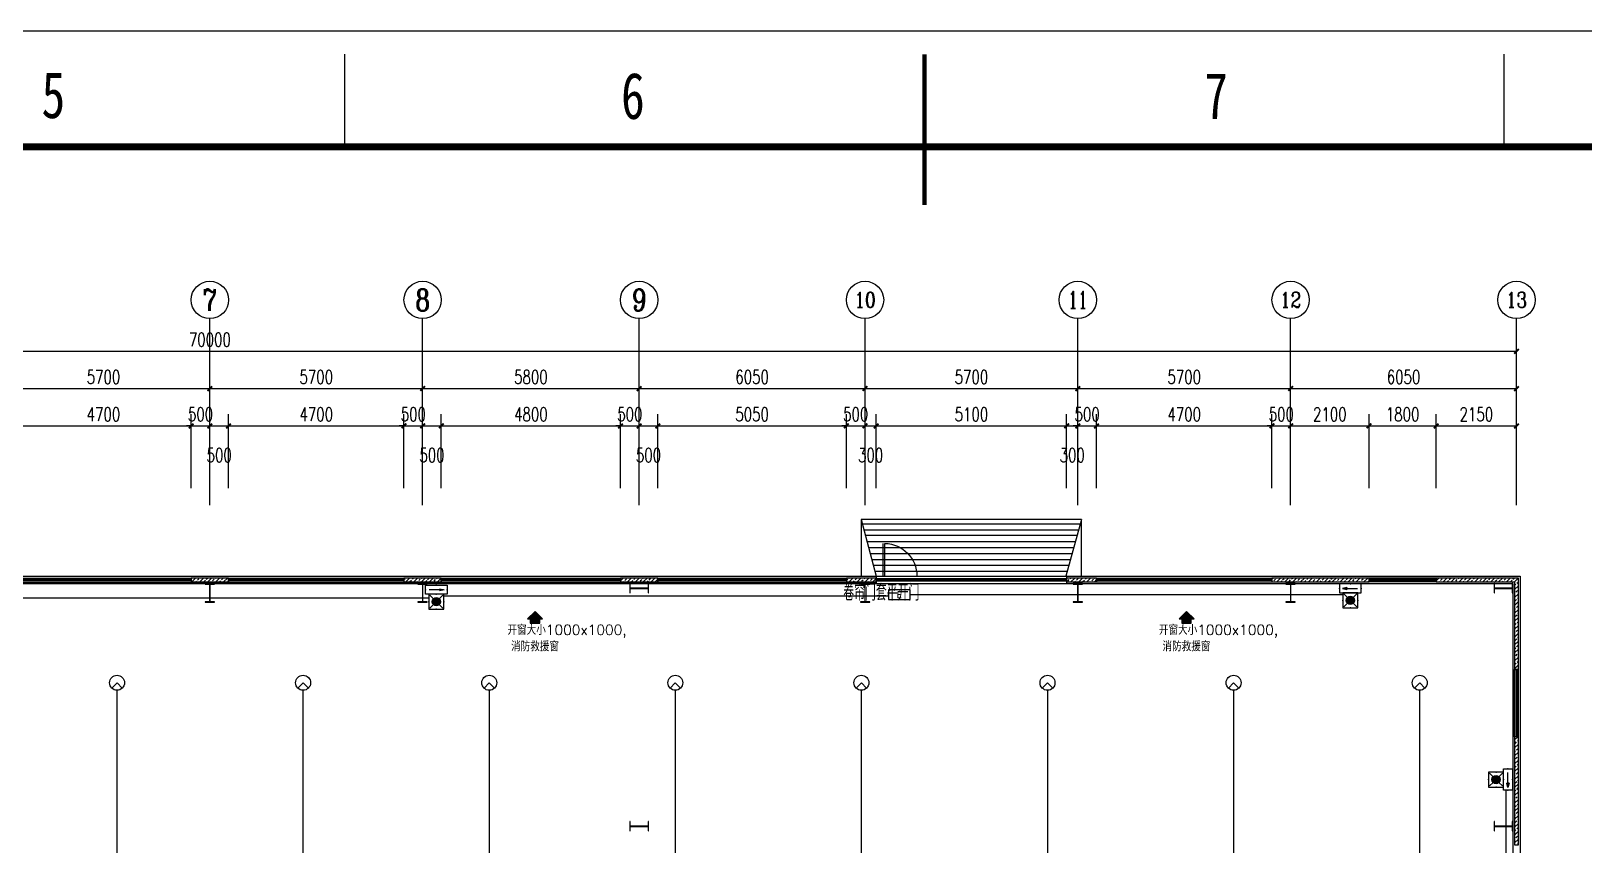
# Model space of a CAD drawing. Extents: x 7651907 to 8255021, y -2490714 to -1144618.
# Drawn here: x 7886194 to 7927790, y -1463671 to -1441869 of the extents above; entities that cross this region are included whole.
import ezdxf
from ezdxf.enums import TextEntityAlignment as Align

# ---------------------------------------------------------------- set-up
doc = ezdxf.new("R2010")
doc.units = 0
doc.header["$LTSCALE"] = 1000
doc.linetypes.add('DASH', pattern=[0.35, 0.25, -0.1])
doc.layers.get('0').update_dxf_attribs({"linetype": 'CONTINUOUS'})
doc.layers.get('Defpoints').update_dxf_attribs({"linetype": 'CONTINUOUS'})
for name, color, linetype in [('001-墙体', 30, 'CONTINUOUS'), ('AXIS', 3, 'CONTINUOUS'), ('AXIS_TEXT', 7, 'CONTINUOUS'), ('EQUIP-照明', 3, 'CONTINUOUS'), ('M_Prof', 2, 'CONTINUOUS'), ('PUB_HATCH', 8, 'CONTINUOUS'), ('PUB_TEXT', 7, 'CONTINUOUS'), ('STAIR', 2, 'CONTINUOUS'), ('WINDOW', 4, 'CONTINUOUS'), ('WIRE-应急', 5, 'DASH'), ('WIRE-照明', 1, 'CONTINUOUS'), ('墙线', 2, 'CONTINUOUS')]:
    doc.layers.add(name, color=color, linetype=linetype)
doc.styles.add('_TCH_AXIS', font='COMPLEX', dxfattribs={"bigfont": 'GBCBIG'})
doc.styles.add('_TCH_DIM_T3', font='SIMPLEX', dxfattribs={"width": 0.705882, "bigfont": 'GBCBIG'})
doc.styles.add('_TCH_LABEL', font='COMPLEX', dxfattribs={"bigfont": 'GBCBIG'})
doc.styles.add('_TEL_DIM', font='SIMPLEX', dxfattribs={"width": 0.8, "height": 3.5, "bigfont": 'HZTXT'})
doc.styles.add('COMPLEX', font='COMPLEX')
doc.styles.get("Standard").update_dxf_attribs({"font": 'txt.shx', "width": 0.7, "bigfont": 'TSSDCHN.shx'})
doc.styles.add('图框字体', font='simhei.ttf')
doc.dimstyles.new('_TCH_ARCH&&125', dxfattribs={"dimtxt": 371.875, "dimasz": 125, "dimexe": 312.5, "dimexo": 375, "dimgap": 125, "dimtad": 1, "dimdec": 0, "dimzin": 0, "dimdsep": 46, "dimtxsty": '_TCH_DIM_T3', "dimblk": 'ARCHTICK', "dimcen": 0.09, "dimclrt": 7, "dimazin": 2, "dimtfac": 1, "dimtdec": 0, "dimtix": 1, "dimtmove": 2, "dimatfit": 3, "dimfxl": 0, "dimtolj": 1, "dimtzin": 0, "dimarcsym": 0})
pattern_1 = [(45, (0, 53.85), (-106.06606, 106.06606), []), (45, (52.16, 0), (-106.06606, 106.06606), [59.21055, -33.8346])]

# ---------------------------------------------------------------- blocks, each defined once
blk = doc.blocks.new('sgdgsgsg')
at = {"layer": 'M_Prof'}
for points in [[(8023171, -896651), (8022921, -896651), (8022921, -896663), (8023043, -896663), (8023043, -897139), (8022921, -897139), (8022921, -897151), (8023171, -897151), (8023171, -897139), (8023049, -897139), (8023049, -896663), (8023171, -896663)], [(8028871, -896651), (8028621, -896651), (8028621, -896663), (8028743, -896663), (8028743, -897139), (8028621, -897139), (8028621, -897151), (8028871, -897151), (8028871, -897139), (8028749, -897139), (8028749, -896663), (8028871, -896663)], [(8034296, -896651), (8034296, -896901), (8034308, -896901), (8034308, -896779), (8034784, -896779), (8034784, -896901), (8034796, -896901), (8034796, -896651), (8034784, -896651), (8034784, -896773), (8034308, -896773), (8034308, -896651)], [(8040721, -896651), (8040471, -896651), (8040471, -896663), (8040593, -896663), (8040593, -897139), (8040471, -897139), (8040471, -897151), (8040721, -897151), (8040721, -897139), (8040599, -897139), (8040599, -896663), (8040721, -896663)], [(8046421, -896651), (8046171, -896651), (8046171, -896663), (8046293, -896663), (8046293, -897139), (8046171, -897139), (8046171, -897151), (8046421, -897151), (8046421, -897139), (8046299, -897139), (8046299, -896663), (8046421, -896663)], [(8052121, -896651), (8051871, -896651), (8051871, -896663), (8051993, -896663), (8051993, -897139), (8051871, -897139), (8051871, -897151), (8052121, -897151), (8052121, -897139), (8051999, -897139), (8051999, -896663), (8052121, -896663)], [(8057446, -896651), (8057446, -896901), (8057458, -896901), (8057458, -896779), (8057934, -896779), (8057934, -896901), (8057946, -896901), (8057946, -896651), (8057934, -896651), (8057934, -896773), (8057458, -896773), (8057458, -896651)], [(8034296, -903026), (8034296, -903276), (8034308, -903276), (8034308, -903154), (8034784, -903154), (8034784, -903276), (8034796, -903276), (8034796, -903026), (8034784, -903026), (8034784, -903148), (8034308, -903148), (8034308, -903026)], [(8057446, -903026), (8057446, -903276), (8057458, -903276), (8057458, -903154), (8057934, -903154), (8057934, -903276), (8057946, -903276), (8057946, -903026), (8057934, -903026), (8057934, -903148), (8057458, -903148), (8057458, -903026)]]:
    blk.add_lwpolyline(points, close=True, dxfattribs=at)
blk = doc.blocks.new('5181895')
h = blk.add_hatch(color=13)
h.dxf.hatch_style = 1
h.paths.add_polyline_path([(-1101987, -147875), (-1102144, -148033), (-1102087, -148033), (-1102087, -148123), (-1101887, -148123), (-1101887, -148033), (-1101829, -148033)])
at = {"color": 13}
blk.add_lwpolyline([(-1101987, -147875), (-1102144, -148033), (-1102087, -148033), (-1102087, -148123), (-1101887, -148123), (-1101887, -148033), (-1101829, -148033), (-1101987, -147875)], close=True, dxfattribs=at)
blk = doc.blocks.new('_AXISO')
blk.add_circle((0, 0), 0.5)
at = {"layer": 'AXIS_TEXT', "style": 'COMPLEX', "width": 1.041667}
blk.add_attdef('A', text='', height=0.56, dxfattribs=at).set_placement((-0.25, -0.28), (0.25, -0.28), align=Align.FIT)
blk = doc.blocks.new('_ArchTick')
at = {"color": 0, "linetype": 'ByBlock', "const_width": 0.4}
blk.add_lwpolyline([(-0.5, -0.5), (0.5, 0.5)], dxfattribs=at)
blk = doc.blocks.new('*D69')
at = {"layer": 'AXIS', "color": 0, "lineweight": -2}
for p, q in [((8000, 95575), (8000, 99637)), ((78000, 95575), (78000, 99637)), ((8000, 99325), (78000, 99325))]:
    blk.add_line(p, q, dxfattribs=at)
at = {"layer": 'Defpoints', "color": 0}
for p in [(78000, 99325), (8000, 95200), (78000, 95200)]:
    blk.add_point(p, dxfattribs=at)
at = {"layer": 'AXIS', "color": 0, "lineweight": -2, "xscale": 125, "yscale": 125, "zscale": 125, "rotation": 180}
blk.add_blockref('_ArchTick', (8000, 99325), dxfattribs=at)
at = {"layer": 'AXIS', "color": 0, "lineweight": -2, "xscale": 125, "yscale": 125, "zscale": 125}
blk.add_blockref('_ArchTick', (78000, 99325), dxfattribs=at)
at = {"layer": 'AXIS', "color": 7, "insert": (43000, 99636), "char_height": 371.9, "attachment_point": 5, "style": '_TCH_DIM_T3'}
blk.add_mtext('\\A1;70000', dxfattribs=at)
blk = doc.blocks.new('*D75')
at = {"layer": 'AXIS', "color": 0, "lineweight": -2}
for p, q in [((37300, 95575), (37300, 98637)), ((43000, 95575), (43000, 98637)), ((37300, 98325), (43000, 98325))]:
    blk.add_line(p, q, dxfattribs=at)
at = {"layer": 'Defpoints', "color": 0}
for p in [(43000, 98325), (37300, 95200), (43000, 95200)]:
    blk.add_point(p, dxfattribs=at)
at = {"layer": 'AXIS', "color": 0, "lineweight": -2, "xscale": 125, "yscale": 125, "zscale": 125, "rotation": 180}
blk.add_blockref('_ArchTick', (37300, 98325), dxfattribs=at)
at = {"layer": 'AXIS', "color": 0, "lineweight": -2, "xscale": 125, "yscale": 125, "zscale": 125}
blk.add_blockref('_ArchTick', (43000, 98325), dxfattribs=at)
at = {"layer": 'AXIS', "color": 7, "insert": (40150, 98636), "char_height": 371.9, "attachment_point": 5, "style": '_TCH_DIM_T3'}
blk.add_mtext('\\A1;5700', dxfattribs=at)
blk = doc.blocks.new('*D76')
at = {"layer": 'AXIS', "color": 0, "lineweight": -2}
for p, q in [((43000, 95575), (43000, 98637)), ((48700, 95575), (48700, 98637)), ((43000, 98325), (48700, 98325))]:
    blk.add_line(p, q, dxfattribs=at)
at = {"layer": 'Defpoints', "color": 0}
for p in [(48700, 98325), (43000, 95200), (48700, 95200)]:
    blk.add_point(p, dxfattribs=at)
at = {"layer": 'AXIS', "color": 0, "lineweight": -2, "xscale": 125, "yscale": 125, "zscale": 125, "rotation": 180}
blk.add_blockref('_ArchTick', (43000, 98325), dxfattribs=at)
at = {"layer": 'AXIS', "color": 0, "lineweight": -2, "xscale": 125, "yscale": 125, "zscale": 125}
blk.add_blockref('_ArchTick', (48700, 98325), dxfattribs=at)
at = {"layer": 'AXIS', "color": 7, "insert": (45850, 98636), "char_height": 371.9, "attachment_point": 5, "style": '_TCH_DIM_T3'}
blk.add_mtext('\\A1;5700', dxfattribs=at)
blk = doc.blocks.new('*D77')
at = {"layer": 'AXIS', "color": 0, "lineweight": -2}
for p, q in [((48700, 95575), (48700, 98637)), ((54500, 95575), (54500, 98637)), ((48700, 98325), (54500, 98325))]:
    blk.add_line(p, q, dxfattribs=at)
at = {"layer": 'Defpoints', "color": 0}
for p in [(54500, 98325), (48700, 95200), (54500, 95200)]:
    blk.add_point(p, dxfattribs=at)
at = {"layer": 'AXIS', "color": 0, "lineweight": -2, "xscale": 125, "yscale": 125, "zscale": 125, "rotation": 180}
blk.add_blockref('_ArchTick', (48700, 98325), dxfattribs=at)
at = {"layer": 'AXIS', "color": 0, "lineweight": -2, "xscale": 125, "yscale": 125, "zscale": 125}
blk.add_blockref('_ArchTick', (54500, 98325), dxfattribs=at)
at = {"layer": 'AXIS', "color": 7, "insert": (51600, 98636), "char_height": 371.9, "attachment_point": 5, "style": '_TCH_DIM_T3'}
blk.add_mtext('\\A1;5800', dxfattribs=at)
blk = doc.blocks.new('*D78')
at = {"layer": 'AXIS', "color": 0, "lineweight": -2}
for p, q in [((54500, 95575), (54500, 98637)), ((60550, 95575), (60550, 98637)), ((54500, 98325), (60550, 98325))]:
    blk.add_line(p, q, dxfattribs=at)
at = {"layer": 'Defpoints', "color": 0}
for p in [(60550, 98325), (54500, 95200), (60550, 95200)]:
    blk.add_point(p, dxfattribs=at)
at = {"layer": 'AXIS', "color": 0, "lineweight": -2, "xscale": 125, "yscale": 125, "zscale": 125, "rotation": 180}
blk.add_blockref('_ArchTick', (54500, 98325), dxfattribs=at)
at = {"layer": 'AXIS', "color": 0, "lineweight": -2, "xscale": 125, "yscale": 125, "zscale": 125}
blk.add_blockref('_ArchTick', (60550, 98325), dxfattribs=at)
at = {"layer": 'AXIS', "color": 7, "insert": (57525, 98636), "char_height": 371.9, "attachment_point": 5, "style": '_TCH_DIM_T3'}
blk.add_mtext('\\A1;6050', dxfattribs=at)
blk = doc.blocks.new('*D79')
at = {"layer": 'AXIS', "color": 0, "lineweight": -2}
for p, q in [((60550, 95575), (60550, 98637)), ((66250, 95575), (66250, 98637)), ((60550, 98325), (66250, 98325))]:
    blk.add_line(p, q, dxfattribs=at)
at = {"layer": 'Defpoints', "color": 0}
for p in [(66250, 98325), (60550, 95200), (66250, 95200)]:
    blk.add_point(p, dxfattribs=at)
at = {"layer": 'AXIS', "color": 0, "lineweight": -2, "xscale": 125, "yscale": 125, "zscale": 125, "rotation": 180}
blk.add_blockref('_ArchTick', (60550, 98325), dxfattribs=at)
at = {"layer": 'AXIS', "color": 0, "lineweight": -2, "xscale": 125, "yscale": 125, "zscale": 125}
blk.add_blockref('_ArchTick', (66250, 98325), dxfattribs=at)
at = {"layer": 'AXIS', "color": 7, "insert": (63400, 98636), "char_height": 371.9, "attachment_point": 5, "style": '_TCH_DIM_T3'}
blk.add_mtext('\\A1;5700', dxfattribs=at)
blk = doc.blocks.new('*D80')
at = {"layer": 'AXIS', "color": 0, "lineweight": -2}
for p, q in [((66250, 95575), (66250, 98637)), ((71950, 95575), (71950, 98637)), ((66250, 98325), (71950, 98325))]:
    blk.add_line(p, q, dxfattribs=at)
at = {"layer": 'Defpoints', "color": 0}
for p in [(71950, 98325), (66250, 95200), (71950, 95200)]:
    blk.add_point(p, dxfattribs=at)
at = {"layer": 'AXIS', "color": 0, "lineweight": -2, "xscale": 125, "yscale": 125, "zscale": 125, "rotation": 180}
blk.add_blockref('_ArchTick', (66250, 98325), dxfattribs=at)
at = {"layer": 'AXIS', "color": 0, "lineweight": -2, "xscale": 125, "yscale": 125, "zscale": 125}
blk.add_blockref('_ArchTick', (71950, 98325), dxfattribs=at)
at = {"layer": 'AXIS', "color": 7, "insert": (69100, 98636), "char_height": 371.9, "attachment_point": 5, "style": '_TCH_DIM_T3'}
blk.add_mtext('\\A1;5700', dxfattribs=at)
blk = doc.blocks.new('*D81')
at = {"layer": 'AXIS', "color": 0, "lineweight": -2}
for p, q in [((71950, 95575), (71950, 98637)), ((78000, 95575), (78000, 98637)), ((71950, 98325), (78000, 98325))]:
    blk.add_line(p, q, dxfattribs=at)
at = {"layer": 'Defpoints', "color": 0}
for p in [(78000, 98325), (71950, 95200), (78000, 95200)]:
    blk.add_point(p, dxfattribs=at)
at = {"layer": 'AXIS', "color": 0, "lineweight": -2, "xscale": 125, "yscale": 125, "zscale": 125, "rotation": 180}
blk.add_blockref('_ArchTick', (71950, 98325), dxfattribs=at)
at = {"layer": 'AXIS', "color": 0, "lineweight": -2, "xscale": 125, "yscale": 125, "zscale": 125}
blk.add_blockref('_ArchTick', (78000, 98325), dxfattribs=at)
at = {"layer": 'AXIS', "color": 7, "insert": (74975, 98636), "char_height": 371.9, "attachment_point": 5, "style": '_TCH_DIM_T3'}
blk.add_mtext('\\A1;6050', dxfattribs=at)
blk = doc.blocks.new('$DorLib2D$00000213')
at = {"color": 0, "linetype": 'DASH', "const_width": 0.02}
blk.add_lwpolyline([(0.5, 0), (-0.5, 0)], dxfattribs=at)
blk = doc.blocks.new('$TCHSYS$WIN2D')
for p, q in [((-0.5, 0.5), (0.5, 0.5)), ((-0.5, 0.5), (-0.5, -0.5)), ((0.5, 0.5), (0.5, -0.5)), ((0.5, 0.1667), (-0.5, 0.1667)), ((0.5, -0.1667), (-0.5, -0.1667)), ((-0.5, -0.5), (0.5, -0.5))]:
    blk.add_line(p, q)
blk = doc.blocks.new('*D177')
at = {"layer": 'AXIS', "color": 0, "lineweight": -2}
for p, q in [((37800, 95661), (37800, 97637)), ((42500, 95661), (42500, 97637)), ((37800, 97325), (42500, 97325))]:
    blk.add_line(p, q, dxfattribs=at)
at = {"layer": 'Defpoints', "color": 0}
for p in [(42500, 97325), (37800, 95286), (42500, 95286)]:
    blk.add_point(p, dxfattribs=at)
at = {"layer": 'AXIS', "color": 0, "lineweight": -2, "xscale": 125, "yscale": 125, "zscale": 125, "rotation": 180}
blk.add_blockref('_ArchTick', (37800, 97325), dxfattribs=at)
at = {"layer": 'AXIS', "color": 0, "lineweight": -2, "xscale": 125, "yscale": 125, "zscale": 125}
blk.add_blockref('_ArchTick', (42500, 97325), dxfattribs=at)
at = {"layer": 'AXIS', "color": 7, "insert": (40150, 97636), "char_height": 371.9, "attachment_point": 5, "style": '_TCH_DIM_T3'}
blk.add_mtext('\\A1;4700', dxfattribs=at)
blk = doc.blocks.new('*D178')
at = {"layer": 'AXIS', "color": 0, "lineweight": -2}
for p, q in [((42500, 95661), (42500, 97637)), ((43000, 95661), (43000, 97637)), ((42500, 97325), (42375, 97325)), ((42500, 97325), (43000, 97325)), ((43000, 97325), (43125, 97325))]:
    blk.add_line(p, q, dxfattribs=at)
at = {"layer": 'Defpoints', "color": 0}
for p in [(43000, 97325), (42500, 95286), (43000, 95286)]:
    blk.add_point(p, dxfattribs=at)
at = {"layer": 'AXIS', "color": 0, "lineweight": -2, "xscale": 125, "yscale": 125, "zscale": 125}
blk.add_blockref('_ArchTick', (42500, 97325), dxfattribs=at)
at = {"layer": 'AXIS', "color": 0, "lineweight": -2, "xscale": 125, "yscale": 125, "zscale": 125, "rotation": 180}
blk.add_blockref('_ArchTick', (43000, 97325), dxfattribs=at)
at = {"layer": 'AXIS', "color": 7, "insert": (42750, 97636), "char_height": 371.9, "attachment_point": 5, "style": '_TCH_DIM_T3'}
blk.add_mtext('\\A1;500', dxfattribs=at)
blk = doc.blocks.new('*D179')
at = {"layer": 'AXIS', "color": 0, "lineweight": -2}
for p, q in [((43000, 95661), (43000, 97637)), ((43500, 95661), (43500, 97637)), ((43000, 97325), (43500, 97325))]:
    blk.add_line(p, q, dxfattribs=at)
at = {"layer": 'Defpoints', "color": 0}
for p in [(43500, 97325), (43000, 95286), (43500, 95286)]:
    blk.add_point(p, dxfattribs=at)
at = {"layer": 'AXIS', "color": 0, "lineweight": -2, "xscale": 125, "yscale": 125, "zscale": 125, "rotation": 180}
blk.add_blockref('_ArchTick', (43000, 97325), dxfattribs=at)
at = {"layer": 'AXIS', "color": 0, "lineweight": -2, "xscale": 125, "yscale": 125, "zscale": 125}
blk.add_blockref('_ArchTick', (43500, 97325), dxfattribs=at)
at = {"layer": 'AXIS', "color": 7, "insert": (43250, 96544), "char_height": 371.9, "attachment_point": 5, "style": '_TCH_DIM_T3'}
blk.add_mtext('\\A1;500', dxfattribs=at)
blk = doc.blocks.new('*D180')
at = {"layer": 'AXIS', "color": 0, "lineweight": -2}
for p, q in [((43500, 95661), (43500, 97637)), ((48200, 95661), (48200, 97637)), ((43500, 97325), (48200, 97325))]:
    blk.add_line(p, q, dxfattribs=at)
at = {"layer": 'Defpoints', "color": 0}
for p in [(48200, 97325), (43500, 95286), (48200, 95286)]:
    blk.add_point(p, dxfattribs=at)
at = {"layer": 'AXIS', "color": 0, "lineweight": -2, "xscale": 125, "yscale": 125, "zscale": 125, "rotation": 180}
blk.add_blockref('_ArchTick', (43500, 97325), dxfattribs=at)
at = {"layer": 'AXIS', "color": 0, "lineweight": -2, "xscale": 125, "yscale": 125, "zscale": 125}
blk.add_blockref('_ArchTick', (48200, 97325), dxfattribs=at)
at = {"layer": 'AXIS', "color": 7, "insert": (45850, 97636), "char_height": 371.9, "attachment_point": 5, "style": '_TCH_DIM_T3'}
blk.add_mtext('\\A1;4700', dxfattribs=at)
blk = doc.blocks.new('*D181')
at = {"layer": 'AXIS', "color": 0, "lineweight": -2}
for p, q in [((48200, 95661), (48200, 97637)), ((48700, 95661), (48700, 97637)), ((48200, 97325), (48075, 97325)), ((48200, 97325), (48700, 97325)), ((48700, 97325), (48825, 97325))]:
    blk.add_line(p, q, dxfattribs=at)
at = {"layer": 'Defpoints', "color": 0}
for p in [(48700, 97325), (48200, 95286), (48700, 95286)]:
    blk.add_point(p, dxfattribs=at)
at = {"layer": 'AXIS', "color": 0, "lineweight": -2, "xscale": 125, "yscale": 125, "zscale": 125}
blk.add_blockref('_ArchTick', (48200, 97325), dxfattribs=at)
at = {"layer": 'AXIS', "color": 0, "lineweight": -2, "xscale": 125, "yscale": 125, "zscale": 125, "rotation": 180}
blk.add_blockref('_ArchTick', (48700, 97325), dxfattribs=at)
at = {"layer": 'AXIS', "color": 7, "insert": (48450, 97636), "char_height": 371.9, "attachment_point": 5, "style": '_TCH_DIM_T3'}
blk.add_mtext('\\A1;500', dxfattribs=at)
blk = doc.blocks.new('*D182')
at = {"layer": 'AXIS', "color": 0, "lineweight": -2}
for p, q in [((48700, 95661), (48700, 97637)), ((49200, 95661), (49200, 97637)), ((48700, 97325), (49200, 97325))]:
    blk.add_line(p, q, dxfattribs=at)
at = {"layer": 'Defpoints', "color": 0}
for p in [(49200, 97325), (48700, 95286), (49200, 95286)]:
    blk.add_point(p, dxfattribs=at)
at = {"layer": 'AXIS', "color": 0, "lineweight": -2, "xscale": 125, "yscale": 125, "zscale": 125, "rotation": 180}
blk.add_blockref('_ArchTick', (48700, 97325), dxfattribs=at)
at = {"layer": 'AXIS', "color": 0, "lineweight": -2, "xscale": 125, "yscale": 125, "zscale": 125}
blk.add_blockref('_ArchTick', (49200, 97325), dxfattribs=at)
at = {"layer": 'AXIS', "color": 7, "insert": (48950, 96544), "char_height": 371.9, "attachment_point": 5, "style": '_TCH_DIM_T3'}
blk.add_mtext('\\A1;500', dxfattribs=at)
blk = doc.blocks.new('*D183')
at = {"layer": 'AXIS', "color": 0, "lineweight": -2}
for p, q in [((49200, 95661), (49200, 97637)), ((54000, 95661), (54000, 97637)), ((49200, 97325), (54000, 97325))]:
    blk.add_line(p, q, dxfattribs=at)
at = {"layer": 'Defpoints', "color": 0}
for p in [(54000, 97325), (49200, 95286), (54000, 95286)]:
    blk.add_point(p, dxfattribs=at)
at = {"layer": 'AXIS', "color": 0, "lineweight": -2, "xscale": 125, "yscale": 125, "zscale": 125, "rotation": 180}
blk.add_blockref('_ArchTick', (49200, 97325), dxfattribs=at)
at = {"layer": 'AXIS', "color": 0, "lineweight": -2, "xscale": 125, "yscale": 125, "zscale": 125}
blk.add_blockref('_ArchTick', (54000, 97325), dxfattribs=at)
at = {"layer": 'AXIS', "color": 7, "insert": (51600, 97636), "char_height": 371.9, "attachment_point": 5, "style": '_TCH_DIM_T3'}
blk.add_mtext('\\A1;4800', dxfattribs=at)
blk = doc.blocks.new('*D184')
at = {"layer": 'AXIS', "color": 0, "lineweight": -2}
for p, q in [((54000, 95661), (54000, 97637)), ((54500, 95661), (54500, 97637)), ((54000, 97325), (53875, 97325)), ((54000, 97325), (54500, 97325)), ((54500, 97325), (54625, 97325))]:
    blk.add_line(p, q, dxfattribs=at)
at = {"layer": 'Defpoints', "color": 0}
for p in [(54500, 97325), (54000, 95286), (54500, 95286)]:
    blk.add_point(p, dxfattribs=at)
at = {"layer": 'AXIS', "color": 0, "lineweight": -2, "xscale": 125, "yscale": 125, "zscale": 125}
blk.add_blockref('_ArchTick', (54000, 97325), dxfattribs=at)
at = {"layer": 'AXIS', "color": 0, "lineweight": -2, "xscale": 125, "yscale": 125, "zscale": 125, "rotation": 180}
blk.add_blockref('_ArchTick', (54500, 97325), dxfattribs=at)
at = {"layer": 'AXIS', "color": 7, "insert": (54250, 97636), "char_height": 371.9, "attachment_point": 5, "style": '_TCH_DIM_T3'}
blk.add_mtext('\\A1;500', dxfattribs=at)
blk = doc.blocks.new('*D185')
at = {"layer": 'AXIS', "color": 0, "lineweight": -2}
for p, q in [((54500, 95661), (54500, 97637)), ((55000, 95661), (55000, 97637)), ((54500, 97325), (55000, 97325))]:
    blk.add_line(p, q, dxfattribs=at)
at = {"layer": 'Defpoints', "color": 0}
for p in [(55000, 97325), (54500, 95286), (55000, 95286)]:
    blk.add_point(p, dxfattribs=at)
at = {"layer": 'AXIS', "color": 0, "lineweight": -2, "xscale": 125, "yscale": 125, "zscale": 125, "rotation": 180}
blk.add_blockref('_ArchTick', (54500, 97325), dxfattribs=at)
at = {"layer": 'AXIS', "color": 0, "lineweight": -2, "xscale": 125, "yscale": 125, "zscale": 125}
blk.add_blockref('_ArchTick', (55000, 97325), dxfattribs=at)
at = {"layer": 'AXIS', "color": 7, "insert": (54750, 96544), "char_height": 371.9, "attachment_point": 5, "style": '_TCH_DIM_T3'}
blk.add_mtext('\\A1;500', dxfattribs=at)
blk = doc.blocks.new('*D186')
at = {"layer": 'AXIS', "color": 0, "lineweight": -2}
for p, q in [((55000, 95661), (55000, 97637)), ((60050, 95661), (60050, 97637)), ((55000, 97325), (60050, 97325))]:
    blk.add_line(p, q, dxfattribs=at)
at = {"layer": 'Defpoints', "color": 0}
for p in [(60050, 97325), (55000, 95286), (60050, 95286)]:
    blk.add_point(p, dxfattribs=at)
at = {"layer": 'AXIS', "color": 0, "lineweight": -2, "xscale": 125, "yscale": 125, "zscale": 125, "rotation": 180}
blk.add_blockref('_ArchTick', (55000, 97325), dxfattribs=at)
at = {"layer": 'AXIS', "color": 0, "lineweight": -2, "xscale": 125, "yscale": 125, "zscale": 125}
blk.add_blockref('_ArchTick', (60050, 97325), dxfattribs=at)
at = {"layer": 'AXIS', "color": 7, "insert": (57525, 97636), "char_height": 371.9, "attachment_point": 5, "style": '_TCH_DIM_T3'}
blk.add_mtext('\\A1;5050', dxfattribs=at)
blk = doc.blocks.new('*D187')
at = {"layer": 'AXIS', "color": 0, "lineweight": -2}
for p, q in [((60050, 95661), (60050, 97637)), ((60550, 95661), (60550, 97637)), ((60050, 97325), (59925, 97325)), ((60050, 97325), (60550, 97325)), ((60550, 97325), (60675, 97325))]:
    blk.add_line(p, q, dxfattribs=at)
at = {"layer": 'Defpoints', "color": 0}
for p in [(60550, 97325), (60050, 95286), (60550, 95286)]:
    blk.add_point(p, dxfattribs=at)
at = {"layer": 'AXIS', "color": 0, "lineweight": -2, "xscale": 125, "yscale": 125, "zscale": 125}
blk.add_blockref('_ArchTick', (60050, 97325), dxfattribs=at)
at = {"layer": 'AXIS', "color": 0, "lineweight": -2, "xscale": 125, "yscale": 125, "zscale": 125, "rotation": 180}
blk.add_blockref('_ArchTick', (60550, 97325), dxfattribs=at)
at = {"layer": 'AXIS', "color": 7, "insert": (60300, 97636), "char_height": 371.9, "attachment_point": 5, "style": '_TCH_DIM_T3'}
blk.add_mtext('\\A1;500', dxfattribs=at)
blk = doc.blocks.new('*D188')
at = {"layer": 'AXIS', "color": 0, "lineweight": -2}
for p, q in [((60550, 95661), (60550, 97637)), ((60850, 95661), (60850, 97637)), ((60550, 97325), (60850, 97325))]:
    blk.add_line(p, q, dxfattribs=at)
at = {"layer": 'Defpoints', "color": 0}
for p in [(60850, 97325), (60550, 95286), (60850, 95286)]:
    blk.add_point(p, dxfattribs=at)
at = {"layer": 'AXIS', "color": 0, "lineweight": -2, "xscale": 125, "yscale": 125, "zscale": 125, "rotation": 180}
blk.add_blockref('_ArchTick', (60550, 97325), dxfattribs=at)
at = {"layer": 'AXIS', "color": 0, "lineweight": -2, "xscale": 125, "yscale": 125, "zscale": 125}
blk.add_blockref('_ArchTick', (60850, 97325), dxfattribs=at)
at = {"layer": 'AXIS', "color": 7, "insert": (60700, 96544), "char_height": 371.9, "attachment_point": 5, "style": '_TCH_DIM_T3'}
blk.add_mtext('\\A1;300', dxfattribs=at)
blk = doc.blocks.new('*D189')
at = {"layer": 'AXIS', "color": 0, "lineweight": -2}
for p, q in [((60850, 95661), (60850, 97637)), ((65950, 95661), (65950, 97637)), ((60850, 97325), (65950, 97325))]:
    blk.add_line(p, q, dxfattribs=at)
at = {"layer": 'Defpoints', "color": 0}
for p in [(65950, 97325), (60850, 95286), (65950, 95286)]:
    blk.add_point(p, dxfattribs=at)
at = {"layer": 'AXIS', "color": 0, "lineweight": -2, "xscale": 125, "yscale": 125, "zscale": 125, "rotation": 180}
blk.add_blockref('_ArchTick', (60850, 97325), dxfattribs=at)
at = {"layer": 'AXIS', "color": 0, "lineweight": -2, "xscale": 125, "yscale": 125, "zscale": 125}
blk.add_blockref('_ArchTick', (65950, 97325), dxfattribs=at)
at = {"layer": 'AXIS', "color": 7, "insert": (63400, 97636), "char_height": 371.9, "attachment_point": 5, "style": '_TCH_DIM_T3'}
blk.add_mtext('\\A1;5100', dxfattribs=at)
blk = doc.blocks.new('*D190')
at = {"layer": 'AXIS', "color": 0, "lineweight": -2}
for p, q in [((65950, 95661), (65950, 97637)), ((66250, 95661), (66250, 97637)), ((65950, 97325), (66250, 97325))]:
    blk.add_line(p, q, dxfattribs=at)
at = {"layer": 'Defpoints', "color": 0}
for p in [(66250, 97325), (65950, 95286), (66250, 95286)]:
    blk.add_point(p, dxfattribs=at)
at = {"layer": 'AXIS', "color": 0, "lineweight": -2, "xscale": 125, "yscale": 125, "zscale": 125, "rotation": 180}
blk.add_blockref('_ArchTick', (65950, 97325), dxfattribs=at)
at = {"layer": 'AXIS', "color": 0, "lineweight": -2, "xscale": 125, "yscale": 125, "zscale": 125}
blk.add_blockref('_ArchTick', (66250, 97325), dxfattribs=at)
at = {"layer": 'AXIS', "color": 7, "insert": (66100, 96544), "char_height": 371.9, "attachment_point": 5, "style": '_TCH_DIM_T3'}
blk.add_mtext('\\A1;300', dxfattribs=at)
blk = doc.blocks.new('*D191')
at = {"layer": 'AXIS', "color": 0, "lineweight": -2}
for p, q in [((66250, 95661), (66250, 97637)), ((66750, 95661), (66750, 97637)), ((66250, 97325), (66125, 97325)), ((66250, 97325), (66750, 97325)), ((66750, 97325), (66875, 97325))]:
    blk.add_line(p, q, dxfattribs=at)
at = {"layer": 'Defpoints', "color": 0}
for p in [(66750, 97325), (66250, 95286), (66750, 95286)]:
    blk.add_point(p, dxfattribs=at)
at = {"layer": 'AXIS', "color": 0, "lineweight": -2, "xscale": 125, "yscale": 125, "zscale": 125}
blk.add_blockref('_ArchTick', (66250, 97325), dxfattribs=at)
at = {"layer": 'AXIS', "color": 0, "lineweight": -2, "xscale": 125, "yscale": 125, "zscale": 125, "rotation": 180}
blk.add_blockref('_ArchTick', (66750, 97325), dxfattribs=at)
at = {"layer": 'AXIS', "color": 7, "insert": (66500, 97636), "char_height": 371.9, "attachment_point": 5, "style": '_TCH_DIM_T3'}
blk.add_mtext('\\A1;500', dxfattribs=at)
blk = doc.blocks.new('*D192')
at = {"layer": 'AXIS', "color": 0, "lineweight": -2}
for p, q in [((66750, 95661), (66750, 97637)), ((71450, 95661), (71450, 97637)), ((66750, 97325), (71450, 97325))]:
    blk.add_line(p, q, dxfattribs=at)
at = {"layer": 'Defpoints', "color": 0}
for p in [(71450, 97325), (66750, 95286), (71450, 95286)]:
    blk.add_point(p, dxfattribs=at)
at = {"layer": 'AXIS', "color": 0, "lineweight": -2, "xscale": 125, "yscale": 125, "zscale": 125, "rotation": 180}
blk.add_blockref('_ArchTick', (66750, 97325), dxfattribs=at)
at = {"layer": 'AXIS', "color": 0, "lineweight": -2, "xscale": 125, "yscale": 125, "zscale": 125}
blk.add_blockref('_ArchTick', (71450, 97325), dxfattribs=at)
at = {"layer": 'AXIS', "color": 7, "insert": (69100, 97636), "char_height": 371.9, "attachment_point": 5, "style": '_TCH_DIM_T3'}
blk.add_mtext('\\A1;4700', dxfattribs=at)
blk = doc.blocks.new('*D193')
at = {"layer": 'AXIS', "color": 0, "lineweight": -2}
for p, q in [((71450, 95661), (71450, 97637)), ((71950, 95661), (71950, 97637)), ((71450, 97325), (71325, 97325)), ((71450, 97325), (71950, 97325)), ((71950, 97325), (72075, 97325))]:
    blk.add_line(p, q, dxfattribs=at)
at = {"layer": 'Defpoints', "color": 0}
for p in [(71950, 97325), (71450, 95286), (71950, 95286)]:
    blk.add_point(p, dxfattribs=at)
at = {"layer": 'AXIS', "color": 0, "lineweight": -2, "xscale": 125, "yscale": 125, "zscale": 125}
blk.add_blockref('_ArchTick', (71450, 97325), dxfattribs=at)
at = {"layer": 'AXIS', "color": 0, "lineweight": -2, "xscale": 125, "yscale": 125, "zscale": 125, "rotation": 180}
blk.add_blockref('_ArchTick', (71950, 97325), dxfattribs=at)
at = {"layer": 'AXIS', "color": 7, "insert": (71700, 97636), "char_height": 371.9, "attachment_point": 5, "style": '_TCH_DIM_T3'}
blk.add_mtext('\\A1;500', dxfattribs=at)
blk = doc.blocks.new('*D194')
at = {"layer": 'AXIS', "color": 0, "lineweight": -2}
for p, q in [((71950, 95661), (71950, 97637)), ((74050, 95661), (74050, 97637)), ((71950, 97325), (74050, 97325))]:
    blk.add_line(p, q, dxfattribs=at)
at = {"layer": 'Defpoints', "color": 0}
for p in [(74050, 97325), (71950, 95286), (74050, 95286)]:
    blk.add_point(p, dxfattribs=at)
at = {"layer": 'AXIS', "color": 0, "lineweight": -2, "xscale": 125, "yscale": 125, "zscale": 125, "rotation": 180}
blk.add_blockref('_ArchTick', (71950, 97325), dxfattribs=at)
at = {"layer": 'AXIS', "color": 0, "lineweight": -2, "xscale": 125, "yscale": 125, "zscale": 125}
blk.add_blockref('_ArchTick', (74050, 97325), dxfattribs=at)
at = {"layer": 'AXIS', "color": 7, "insert": (73000, 97636), "char_height": 371.9, "attachment_point": 5, "style": '_TCH_DIM_T3'}
blk.add_mtext('\\A1;2100', dxfattribs=at)
blk = doc.blocks.new('*D195')
at = {"layer": 'AXIS', "color": 0, "lineweight": -2}
for p, q in [((74050, 95661), (74050, 97637)), ((75850, 95661), (75850, 97637)), ((74050, 97325), (75850, 97325))]:
    blk.add_line(p, q, dxfattribs=at)
at = {"layer": 'Defpoints', "color": 0}
for p in [(75850, 97325), (74050, 95286), (75850, 95286)]:
    blk.add_point(p, dxfattribs=at)
at = {"layer": 'AXIS', "color": 0, "lineweight": -2, "xscale": 125, "yscale": 125, "zscale": 125, "rotation": 180}
blk.add_blockref('_ArchTick', (74050, 97325), dxfattribs=at)
at = {"layer": 'AXIS', "color": 0, "lineweight": -2, "xscale": 125, "yscale": 125, "zscale": 125}
blk.add_blockref('_ArchTick', (75850, 97325), dxfattribs=at)
at = {"layer": 'AXIS', "color": 7, "insert": (74950, 97636), "char_height": 371.9, "attachment_point": 5, "style": '_TCH_DIM_T3'}
blk.add_mtext('\\A1;1800', dxfattribs=at)
blk = doc.blocks.new('*D196')
at = {"layer": 'AXIS', "color": 0, "lineweight": -2}
for p, q in [((75850, 95661), (75850, 97637)), ((78000, 95661), (78000, 97637)), ((75850, 97325), (78000, 97325))]:
    blk.add_line(p, q, dxfattribs=at)
at = {"layer": 'Defpoints', "color": 0}
for p in [(78000, 97325), (75850, 95286), (78000, 95286)]:
    blk.add_point(p, dxfattribs=at)
at = {"layer": 'AXIS', "color": 0, "lineweight": -2, "xscale": 125, "yscale": 125, "zscale": 125, "rotation": 180}
blk.add_blockref('_ArchTick', (75850, 97325), dxfattribs=at)
at = {"layer": 'AXIS', "color": 0, "lineweight": -2, "xscale": 125, "yscale": 125, "zscale": 125}
blk.add_blockref('_ArchTick', (78000, 97325), dxfattribs=at)
at = {"layer": 'AXIS', "color": 7, "insert": (76925, 97636), "char_height": 371.9, "attachment_point": 5, "style": '_TCH_DIM_T3'}
blk.add_mtext('\\A1;2150', dxfattribs=at)
blk = doc.blocks.new('$equip$00001176')
for q in [(-0.35, -0.35), (0.35, -0.35)]:
    blk.add_line((0, 0), q)
blk.add_circle((0, 0), 0.5)
at = {"style": '_TCH_LABEL', "flags": 9}
blk.add_attdef('A', (0, 0), '', height=0.00002, dxfattribs=at)
blk = doc.blocks.new('$equip$00002534')
for p, q in [((-0.72, 0.66), (-0.72, 0)), ((0.72, 0.66), (-0.72, 0.66)), ((-0.72, 0), (0.72, 0)), ((0.72, 0), (0.72, 0.66))]:
    blk.add_line(p, q)
at = {"const_width": 0.05}
blk.add_lwpolyline([(-0.72, 0.66), (-0.72, 0), (0.72, 0), (0.72, 0.66), (-0.72, 0.66), (-0.72, 0)], dxfattribs=at)
for p in [(-0.72, 0.33), (0, 0.66), (0, 0), (0.72, 0.33)]:
    blk.add_point(p)
at = {"color": 7, "style": '_TEL_DIM'}
blk.add_attdef('$TEXT$', text='', height=0.4, dxfattribs=at).set_placement((0, 0.33), align=Align.MIDDLE_CENTER)
at = {"color": 7, "style": '_TEL_DIM', "flags": 1}
blk.add_attdef('A', text='', height=0.00002, dxfattribs=at).set_placement((0, 0), align=Align.MIDDLE_CENTER)
blk = doc.blocks.new('$equip$00002604')
blk.add_hatch(color=256).paths.add_polyline_path([(0.27, 0.5, 1), (-0.27, 0.5, 1)])
for p, q in [((-0.43, 0.93), (-0.19, 0.69)), ((-0.43, 0.07), (-0.19, 0.31)), ((0.19, 0.69), (0.43, 0.93)), ((0.19, 0.31), (0.43, 0.07))]:
    blk.add_line(p, q)
at = {"const_width": 0.03}
blk.add_lwpolyline([(-0.5, 1), (-0.5, 0), (0.5, 0), (0.5, 1), (-0.5, 1), (-0.5, 0)], dxfattribs=at)
blk.add_lwpolyline([(-0.5, 1), (-0.5, 0), (0.5, 0), (0.5, 1)], close=True)
blk.add_circle((0, 0.5), 0.275)
for p in [(-0.5, 0.5), (0, 1), (0, 0), (0.5, 0.5)]:
    blk.add_point(p)
at = {"color": 7, "style": '_TEL_DIM', "flags": 1}
blk.add_attdef('A', text='', height=0.000025, dxfattribs=at).set_placement((0, 0), align=Align.MIDDLE_CENTER)
blk = doc.blocks.new('$equip$00002541')
blk.add_hatch(color=256).paths.add_polyline_path([(-0.24, 0.37), (-0.53, 0.3), (-0.24, 0.23)])
for p, q in [((-0.72, 0.6), (-0.72, 0)), ((0.72, 0.6), (-0.72, 0.6)), ((-0.72, 0), (0.72, 0)), ((-0.24, 0.37), (-0.53, 0.3)), ((-0.53, 0.3), (-0.24, 0.23)), ((-0.24, 0.37), (-0.24, 0.23)), ((0.72, 0), (0.72, 0.6))]:
    blk.add_line(p, q)
at = {"color": 7}
blk.add_line((-0.48, 0.3), (0.48, 0.3), dxfattribs=at)
at = {"const_width": 0.0375}
blk.add_lwpolyline([(-0.72, 0.6), (-0.72, 0), (0.72, 0), (0.72, 0.6), (-0.72, 0.6), (-0.72, 0)], dxfattribs=at)
for p in [(-0.72, 0.3), (0, 0.6), (0, 0), (0.72, 0.3)]:
    blk.add_point(p)
at = {"color": 7, "style": '_TEL_DIM', "flags": 1}
blk.add_attdef('A', text='', height=0.00002, dxfattribs=at).set_placement((0, 0), align=Align.MIDDLE_CENTER)
blk = doc.blocks.new('A2-H')
at = {"color": 0}
for p, q in [((254.5, 410), (254.5, 418)), ((354.5, 410), (354.5, 418))]:
    blk.add_line(p, q, dxfattribs=at)
blk.add_lwpolyline([(0, 0), (594, 0), (594, 420), (0, 420)], close=True, dxfattribs=at)
at = {"color": 0, "const_width": 0.4}
blk.add_lwpolyline([(304.5, 405), (304.5, 418)], dxfattribs=at)
at = {"color": 0, "const_width": 0.6}
blk.add_lwpolyline([(25, 10), (584, 10), (584, 410), (25, 410)], close=True, dxfattribs=at)
at = {"style": '图框字体', "width": 0.75}
for s, p in [('5', (228.32, 412.49)), ('6', (278.32, 412.42)), ('7', (328.64, 412.42))]:
    blk.add_text(s, height=4, dxfattribs=at).set_placement(p)
blk = doc.blocks.new('A$C0DF00DDE')
at = {"layer": 'PUB_HATCH'}
h = blk.add_hatch(dxfattribs=at)
h.set_pattern_fill('天然石材', color=256, scale=30, style=0)
h.set_pattern_definition(pattern_1)
h.paths.add_polyline_path([(42500, 93150), (43500, 93150), (43500, 93250), (42500, 93250)])
h = blk.add_hatch(dxfattribs=at)
h.set_pattern_fill('天然石材', color=256, scale=30, style=0)
h.set_pattern_definition(pattern_1)
h.paths.add_polyline_path([(48200, 93150), (49200, 93150), (49200, 93250), (48200, 93250)])
h = blk.add_hatch(dxfattribs=at)
h.set_pattern_fill('天然石材', color=256, scale=30, style=0)
h.set_pattern_definition(pattern_1)
h.paths.add_polyline_path([(54000, 93150), (55000, 93150), (55000, 93250), (54000, 93250)])
h = blk.add_hatch(dxfattribs=at)
h.set_pattern_fill('天然石材', color=256, scale=30, style=0)
h.set_pattern_definition(pattern_1)
h.paths.add_polyline_path([(60050, 93150), (60850, 93150), (60850, 93250), (60050, 93250)])
h = blk.add_hatch(dxfattribs=at)
h.set_pattern_fill('天然石材', color=256, scale=30, style=0)
h.set_pattern_definition(pattern_1)
h.paths.add_polyline_path([(65950, 93150), (66750, 93150), (66750, 93250), (65950, 93250)])
h = blk.add_hatch(dxfattribs=at)
h.set_pattern_fill('天然石材', color=256, scale=30, style=0)
h.set_pattern_definition(pattern_1)
h.paths.add_polyline_path([(71450, 93150), (74050.1, 93150), (74050.1, 93250), (71450, 93250)])
h = blk.add_hatch(dxfattribs=at)
h.set_pattern_fill('天然石材', color=256, scale=30, style=0)
h.set_pattern_definition(pattern_1)
h.paths.add_polyline_path([(78050, 93250), (75850.1, 93250), (75850.1, 93150), (77950, 93150)])
h = blk.add_hatch(dxfattribs=at)
h.set_pattern_fill('天然石材', color=256, scale=30, style=0)
h.set_pattern_definition(pattern_1)
h.paths.add_polyline_path([(77950, 93150), (77950, 90799.8), (78050, 90799.8), (78050, 93250)])
h = blk.add_hatch(dxfattribs=at)
h.set_pattern_fill('天然石材', color=256, scale=30, style=0)
h.set_pattern_definition(pattern_1)
h.paths.add_polyline_path([(77950, 88999.8), (77950, 86100), (78050, 86100), (78050, 88999.8)])
at = {"layer": '001-墙体', "color": 54}
for p, q in [((43500, 93250), (42500, 93250)), ((42500, 93250), (42500, 93150)), ((43500, 93150), (43500, 93250)), ((49200, 93250), (48200, 93250)), ((48200, 93250), (48200, 93150)), ((49200, 93150), (49200, 93250)), ((55000, 93250), (54000, 93250)), ((54000, 93250), (54000, 93150)), ((55000, 93150), (55000, 93250)), ((60850, 93250), (60050, 93250)), ((60050, 93250), (60050, 93150)), ((60850, 93150), (60850, 93250)), ((66750, 93250), (65950, 93250)), ((65950, 93250), (65950, 93150)), ((66750, 93150), (66750, 93250)), ((74050.1, 93250), (71450, 93250)), ((71450, 93250), (71450, 93150)), ((74050.1, 93150), (74050.1, 93250)), ((78050, 93250), (75850.1, 93250)), ((75850.1, 93250), (75850.1, 93150)), ((78050, 90799.8), (78050, 93250)), ((42500, 93150), (43500, 93150)), ((48200, 93150), (49200, 93150)), ((54000, 93150), (55000, 93150)), ((60050, 93150), (60850, 93150)), ((65950, 93150), (66750, 93150)), ((71450, 93150), (74050.1, 93150)), ((75850.1, 93150), (77950, 93150)), ((77950, 93150), (77950, 90799.8)), ((77950, 90799.8), (78050, 90799.8)), ((77950, 88999.8), (77950, 86100)), ((78050, 88999.8), (77950, 88999.8)), ((78050, 86100), (78050, 88999.8)), ((77950, 86100), (78050, 86100))]:
    blk.add_line(p, q, dxfattribs=at)
at = {"layer": '001-墙体'}
for p, q in [((60850, 93300), (60850, 93100)), ((65950, 93300), (65950, 93100))]:
    blk.add_line(p, q, dxfattribs=at)
blk.add_lwpolyline([(7900, 93300), (78100, 93300), (78100, 7900), (7900, 7900)], close=True, dxfattribs=at)
for points in [[(8100, 80299.9), (8100, 93100), (77900, 93100), (77900, 80299.9)], [(60850, 93100), (25150, 93100)]]:
    blk.add_lwpolyline(points, dxfattribs=at)
at = {"layer": 'AXIS'}
for p, q in [((43000, 95200), (43000, 100200)), ((48700, 95200), (48700, 100200)), ((54500, 95200), (54500, 100200)), ((60550, 95200), (60550, 100200)), ((66250, 95200), (66250, 100200)), ((71950, 95200), (71950, 100200)), ((78000, 95200), (78000, 100200))]:
    blk.add_line(p, q, dxfattribs=at)
at = {"layer": 'STAIR', "color": 252}
for p, q in [((66316.6, 94693.4), (60482.6, 94693.4)), ((66272.5, 94534.7), (60525.5, 94534.7)), ((66232.4, 94390.2), (60564.6, 94390.2)), ((66184.5, 94217.5), (60607.5, 94217.5)), ((66140.5, 94058.7), (60650.4, 94058.7)), ((66096.4, 93900), (60693.4, 93900)), ((66052.4, 93741.2), (60736.3, 93741.2)), ((66008.4, 93582.5), (60779.2, 93582.5)), ((65964.3, 93423.7), (60822.2, 93423.7))]:
    blk.add_line(p, q, dxfattribs=at)
at = {"layer": 'WINDOW', "extrusion": (0, 0, -1)}
for p, q in [((61038.8, 93300), (61038.8, 94177.5)), ((61083.8, 93300), (61083.8, 94177.5))]:
    blk.add_line(p, q, dxfattribs=at)
blk.add_arc((-61061.3, 93300), 877.5, 91.46928, 180, dxfattribs=at)
at = {"layer": '墙线', "ltscale": 100}
for p, q in [((60450, 94814), (60850, 93300)), ((66350, 94814), (65930, 93300)), ((60450, 93300), (66869.7, 93300))]:
    blk.add_line(p, q, dxfattribs=at)
blk.add_lwpolyline([(66350, 93300), (66350, 94814), (60450, 94814), (60450, 93300)], dxfattribs=at)
blk.add_blockref('sgdgsgsg', (-7980045.8, 989751))
at = {"xscale": 1.279999999998836, "yscale": 1.279999999998836, "zscale": 1.279999999998836}
for p in [(1462255.2, 281635.4), (1479705.2, 281635.4)]:
    blk.add_blockref('5181895', p, dxfattribs=at)
at = {"layer": 'AXIS'}
ref = blk.add_blockref('_AXISO', (43000, 100700), dxfattribs=dict(at, xscale=1000, yscale=1000, zscale=1000))
ref.add_attrib('A', '7', dxfattribs={"layer": 'AXIS_TEXT', "ltscale": 100, "height": 582.4, "style": '_TCH_AXIS'}).set_placement((42805.9, 100408.8), (43194.1, 100408.8), align=Align.FIT)
ref = blk.add_blockref('_AXISO', (48700, 100700), dxfattribs=dict(at, xscale=1000, yscale=1000, zscale=1000))
ref.add_attrib('A', '8', dxfattribs={"layer": 'AXIS_TEXT', "ltscale": 100, "height": 582.4, "style": '_TCH_AXIS'}).set_placement((48505.9, 100408.8), (48894.1, 100408.8), align=Align.FIT)
ref = blk.add_blockref('_AXISO', (54500, 100700), dxfattribs=dict(at, xscale=1000, yscale=1000, zscale=1000))
ref.add_attrib('A', '9', dxfattribs={"layer": 'AXIS_TEXT', "ltscale": 100, "height": 582.4, "style": '_TCH_AXIS'}).set_placement((54305.9, 100408.8), (54694.1, 100408.8), align=Align.FIT)
ref = blk.add_blockref('_AXISO', (60550, 100700), dxfattribs=dict(at, xscale=1000, yscale=1000, zscale=1000))
ref.add_attrib('A', '10', dxfattribs={"layer": 'AXIS_TEXT', "ltscale": 100, "height": 410.56, "style": '_TCH_AXIS'}).set_placement((60266.5, 100494.7), (60833.5, 100494.7), align=Align.FIT)
ref = blk.add_blockref('_AXISO', (66250, 100700), dxfattribs=dict(at, xscale=1000, yscale=1000, zscale=1000))
ref.add_attrib('A', '11', dxfattribs={"layer": 'AXIS_TEXT', "ltscale": 100, "height": 460.95, "style": '_TCH_AXIS'}).set_placement((65986.6, 100469.5), (66513.4, 100469.5), align=Align.FIT)
ref = blk.add_blockref('_AXISO', (71950, 100700), dxfattribs=dict(at, xscale=1000, yscale=1000, zscale=1000))
ref.add_attrib('A', '12', dxfattribs={"layer": 'AXIS_TEXT', "ltscale": 100, "height": 410.56, "style": '_TCH_AXIS'}).set_placement((71666.5, 100494.7), (72233.5, 100494.7), align=Align.FIT)
ref = blk.add_blockref('_AXISO', (78000, 100700), dxfattribs=dict(at, xscale=1000, yscale=1000, zscale=1000))
ref.add_attrib('A', '13', dxfattribs={"layer": 'AXIS_TEXT', "ltscale": 100, "height": 410.56, "style": '_TCH_AXIS'}).set_placement((77716.5, 100494.7), (78283.5, 100494.7), align=Align.FIT)
at = {"layer": 'WINDOW'}
for name, p, xscale, yscale, zscale in [('$TCHSYS$WIN2D', (40150, 93200), 4700, 100, 4700), ('$TCHSYS$WIN2D', (45850, 93200), 4700, 100, 4700), ('$TCHSYS$WIN2D', (51600, 93200), 4800, 100, 4800), ('$TCHSYS$WIN2D', (57525, 93200), 5050.000002792105, 100, 5050.000002792105), ('$DorLib2D$00000213', (63400, 93200), -5100, 5100, -5100), ('$TCHSYS$WIN2D', (69100, 93200), 4700, 100, 4700), ('$TCHSYS$WIN2D', (74950.1, 93200), -1800, 100, -1800)]:
    blk.add_blockref(name, p, dxfattribs=dict(at, xscale=xscale, yscale=yscale, zscale=zscale))
at = {"layer": 'WINDOW', "xscale": -1800, "yscale": 100, "zscale": -1800, "rotation": 270}
blk.add_blockref('$TCHSYS$WIN2D', (78000, 89899.8), dxfattribs=at)
at = {"layer": 'PUB_TEXT', "width": 0.7}
blk.add_text('卷帘门套平开门', height=437.5, dxfattribs=at).set_placement((59967.1, 92644.6))
at = {"layer": 'PUB_TEXT', "color": 1}
for s, height, p in [('开窗大小1000x1000,', 270.071, (50972.8, 91727.7)), ('开窗大小1000x1000,', 270.071, (68422.8, 91727.7)), ('消防救援窗', 270.07, (51068.2, 91287.6)), ('消防救援窗', 270.07, (68518.2, 91287.6))]:
    blk.add_text(s, height=height, dxfattribs=at).set_placement(p)
at = {"layer": 'AXIS'}
for p1, p2, distance, picture, middle in [((8000, 95200), (78000, 95200), 4125, '*D69', (43000, 99635.9)), ((37300, 95200), (43000, 95200), 3125, '*D75', (40150, 98635.9)), ((43000, 95200), (48700, 95200), 3125, '*D76', (45850, 98635.9)), ((48700, 95200), (54500, 95200), 3125, '*D77', (51600, 98635.9)), ((54500, 95200), (60550, 95200), 3125, '*D78', (57525, 98635.9)), ((60550, 95200), (66250, 95200), 3125, '*D79', (63400, 98635.9)), ((66250, 95200), (71950, 95200), 3125, '*D80', (69100, 98635.9)), ((71950, 95200), (78000, 95200), 3125, '*D81', (74975, 98635.9)), ((37800, 95285.8), (42500, 95285.8), 2039.2, '*D177', (40150, 97635.9)), ((42500, 95285.8), (43000, 95285.8), 2039.2, '*D178', (42750, 97635.9)), ((43500, 95285.8), (48200, 95285.8), 2039.2, '*D180', (45850, 97635.9)), ((48200, 95285.8), (48700, 95285.8), 2039.2, '*D181', (48450, 97635.9)), ((49200, 95285.8), (54000, 95285.8), 2039.2, '*D183', (51600, 97635.9)), ((54000, 95285.8), (54500, 95285.8), 2039.2, '*D184', (54250, 97635.9)), ((55000, 95285.8), (60050, 95285.8), 2039.2, '*D186', (57525, 97635.9)), ((60050, 95285.8), (60550, 95285.8), 2039.2, '*D187', (60300, 97635.9)), ((60850, 95285.8), (65950, 95285.8), 2039.2, '*D189', (63400, 97635.9)), ((66250, 95285.8), (66750, 95285.8), 2039.2, '*D191', (66500, 97635.9)), ((66750, 95285.8), (71450, 95285.8), 2039.2, '*D192', (69100, 97635.9)), ((71450, 95285.8), (71950, 95285.8), 2039.2, '*D193', (71700, 97635.9)), ((71950, 95285.8), (74050.1, 95285.8), 2039.2, '*D194', (73000.1, 97635.9)), ((74050.1, 95285.8), (75850.1, 95285.8), 2039.2, '*D195', (74950.1, 97635.9)), ((75850.1, 95285.8), (78000, 95285.8), 2039.2, '*D196', (76925.1, 97635.9))]:
    dim = blk.add_aligned_dim(p1=p1, p2=p2, distance=distance, dimstyle='_TCH_ARCH&&125', dxfattribs=at)
    dim.commit()
    dim.dimension.update_dxf_attribs({"geometry": picture, "text_midpoint": middle})
for base, p1, p2, picture, middle in [((43500, 97325), (43000, 95285.8), (43500, 95285.8), '*D179', (43250, 96543.7)), ((49200, 97325), (48700, 95285.8), (49200, 95285.8), '*D182', (48950, 96543.7)), ((55000, 97325), (54500, 95285.8), (55000, 95285.8), '*D185', (54750, 96543.7)), ((60850, 97325), (60550, 95285.8), (60850, 95285.8), '*D188', (60700, 96543.7)), ((66250, 97325), (65950, 95285.8), (66250, 95285.8), '*D190', (66100, 96543.7))]:
    dim = blk.add_linear_dim(base=base, p1=p1, p2=p2, angle=0, dimstyle='_TCH_ARCH&&125', dxfattribs=at)
    dim.commit()
    dim.dimension.update_dxf_attribs({"geometry": picture, "text_midpoint": middle, "dimtype": 161})

msp = doc.modelspace()

# ---------------------------------------------------------------- linework, layer by layer
at = {"layer": 'WIRE-应急', "color": 4, "linetype": 'DASH', "const_width": 35}
for points in [[(7879774.4, -1457054.7), (7896847.9, -1457054.7)], [(7897247.9, -1457003.3), (7909164.6, -1457003.4)], [(7909740.6, -1456968.3), (7921332.9, -1456968.3)], [(7925700.7, -1469972.3), (7925700.7, -1462207.7)]]:
    msp.add_lwpolyline(points, dxfattribs=at)
at = {"layer": 'WIRE-照明', "color": 4, "linetype": 'Continuous', "const_width": 35}
for points in [[(7888496.8, -1464439.7), (7888496.8, -1459527.2)], [(7893481.6, -1464439.7), (7893481.6, -1459527.2)], [(7898466.5, -1464439.7), (7898466.5, -1459527.2)], [(7903451.3, -1464439.7), (7903451.3, -1459527.2)], [(7908436.2, -1464439.7), (7908436.2, -1459527.2)], [(7913421.1, -1464439.7), (7913421.1, -1459527.2)], [(7918405.9, -1464439.7), (7918405.9, -1459527.2)], [(7923390.8, -1464439.7), (7923390.8, -1459527.2)]]:
    msp.add_lwpolyline(points, dxfattribs=at)

# ---------------------------------------------------------------- block references
at = {"color": 0, "xscale": 310.4639999999999, "yscale": 310.4639999999999, "zscale": 310.4639999999999}
msp.add_blockref('A2-H', (7815589.6, -1572263.6), dxfattribs=at)
at = {"ltscale": 100}
msp.add_blockref('A$C0DF00DDE', (7847983.2, -1549771), dxfattribs=at)
at = {"layer": 'EQUIP-照明', "color": 4, "ltscale": 100, "yscale": 400, "zscale": 400}
for name, p, xscale in [('$equip$00002541', (7897047.9, -1456956.2), -400), ('$equip$00002541', (7921532.9, -1456920.3), 400), ('$equip$00002604', (7897047.9, -1457356.2), 400), ('$equip$00002604', (7921532.9, -1457320.3), 400), ('$equip$00001176', (7888496.8, -1459327.2), 400), ('$equip$00001176', (7893481.6, -1459327.2), 400), ('$equip$00001176', (7898466.5, -1459327.2), 400), ('$equip$00001176', (7903451.3, -1459327.2), 400), ('$equip$00001176', (7908436.2, -1459327.2), 400), ('$equip$00001176', (7913421.1, -1459327.2), 400), ('$equip$00001176', (7918405.9, -1459327.2), 400), ('$equip$00001176', (7923390.8, -1459327.2), 400), ('$equip$00002604', (7925435.3, -1462119.7), 400)]:
    msp.add_blockref(name, p, dxfattribs=dict(at, xscale=xscale))
at = {"layer": 'EQUIP-照明', "color": 4, "ltscale": 100, "xscale": 400, "yscale": 400, "zscale": 400}
msp.add_blockref('$equip$00002534', (7909452.6, -1457100.3), dxfattribs=at).add_auto_attribs({'$TEXT$': 'E'})
at = {"layer": 'EQUIP-照明', "color": 4, "ltscale": 100, "xscale": -400, "yscale": 400, "zscale": 400, "rotation": 270}
msp.add_blockref('$equip$00002541', (7925635.3, -1461919.7), dxfattribs=at)

doc.saveas('drawing.dxf')
